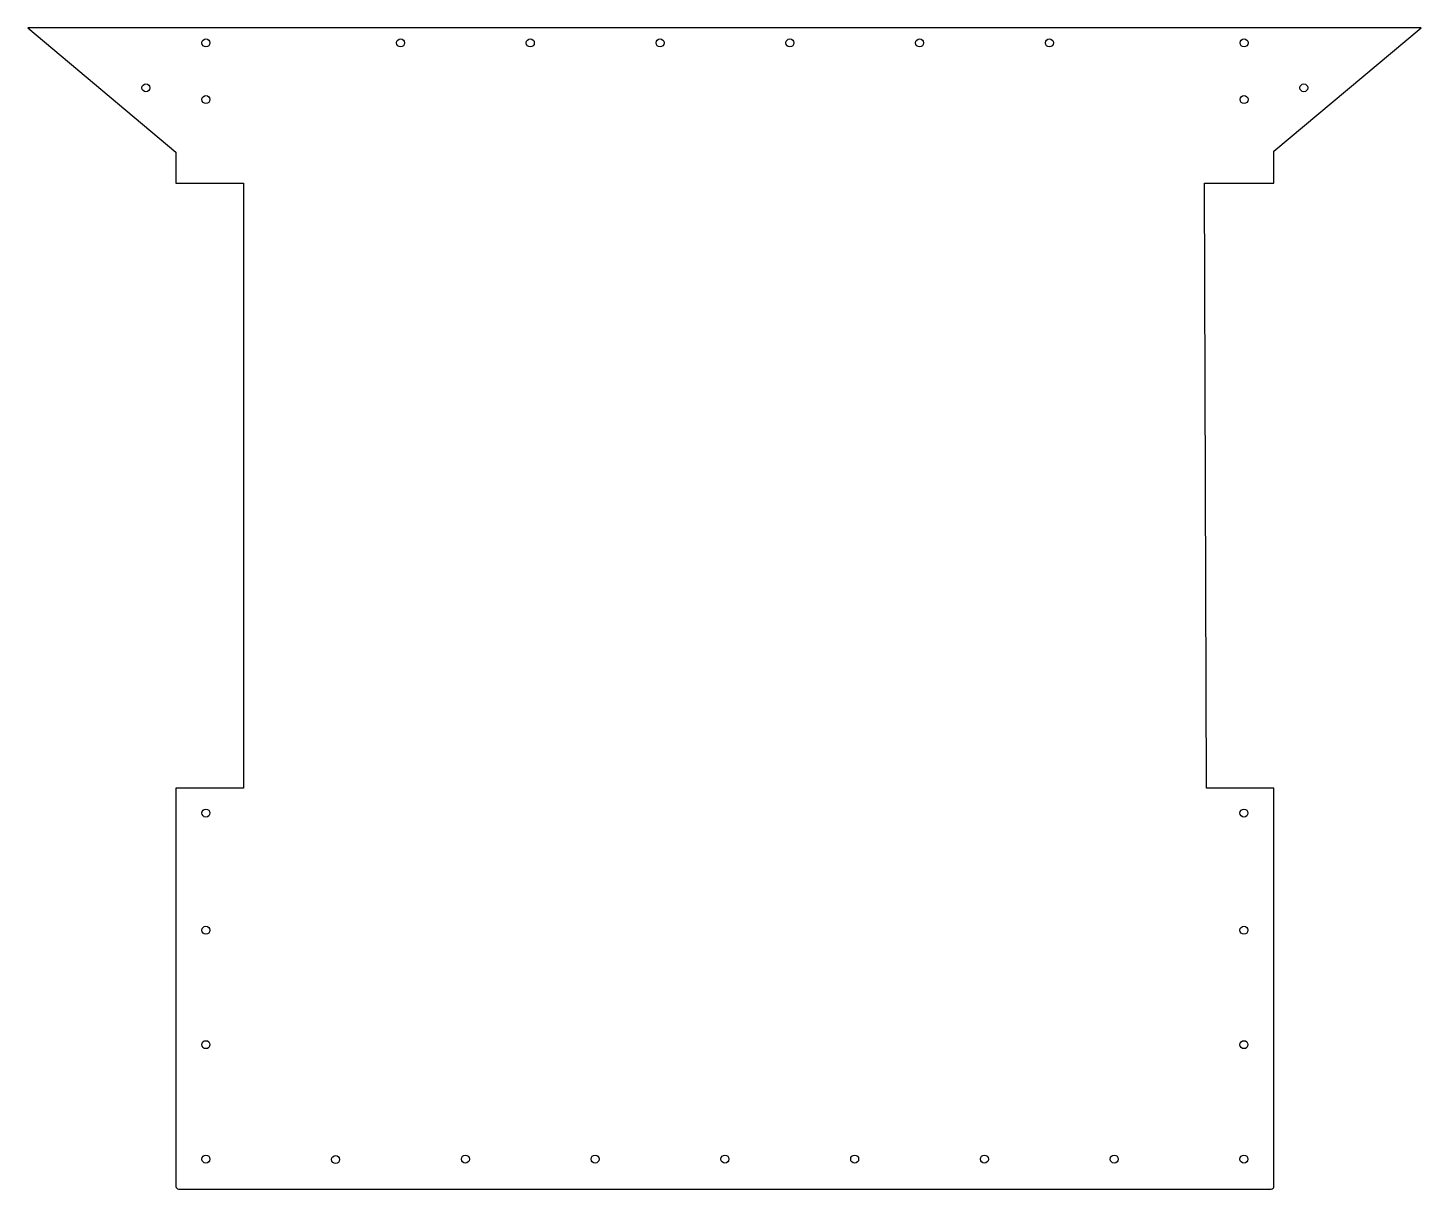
# Model space of a CAD drawing. Header units: millimetres. Extents: x 215 to 1262, y -31 to 841.
import ezdxf

# ---------------------------------------------------------------- set-up
doc = ezdxf.new("R2010")
doc.units = ezdxf.units.MM

msp = doc.modelspace()

# ---------------------------------------------------------------- linework, layer by layer
at = {"color": 7, "linetype": 'Continuous', "lineweight": 25}
for p, q in [((215.1, 841.1), (326.3, 747.7)), ((1261.9, 841.1), (215.1, 841.1)), ((1151.3, 748.5), (1261.9, 841.1)), ((326.3, 747.7), (326.3, 724.4)), ((1151.3, 724.4), (1151.3, 748.5)), ((326.3, 724.4), (377.1, 724.4)), ((377.1, 724.4), (377.1, 269.9)), ((1100.6, 269.9), (1099.1, 724.4)), ((1099.1, 724.4), (1151.3, 724.4)), ((377.1, 269.9), (326.3, 269.9)), ((326.3, 269.9), (326.3, -29.4)), ((1151.3, 269.9), (1100.6, 269.9)), ((1151.3, -29.4), (1151.3, 269.9)), ((328.3, -31.4), (1149.3, -31.4))]:
    msp.add_line(p, q, dxfattribs=at)
for centre in [(348.9, 829.8), (495.1, 829.8), (592.6, 829.8), (690.1, 829.8), (787.6, 829.8), (885.1, 829.8), (982.6, 829.8), (1128.9, 829.8), (303.8, 796), (1173.8, 796), (348.9, 787.2), (1128.9, 787.2), (348.8, 251.1), (1128.8, 251.1), (348.8, 163.1), (1128.8, 163.1), (348.8, 77.1), (1128.8, 77.1), (348.8, -8.9), (446.3, -9.2), (543.8, -8.9), (641.3, -8.9), (738.8, -8.9), (836.3, -8.9), (933.8, -8.9), (1031.3, -8.9), (1128.8, -8.9)]:
    msp.add_circle(centre, 3, dxfattribs=at)
for centre, start, end in [((328.3, -29.4), 180, 270), ((1149.3, -29.4), 270, 360)]:
    msp.add_arc(centre, 2, start, end, dxfattribs=at)

doc.saveas('drawing.dxf')
